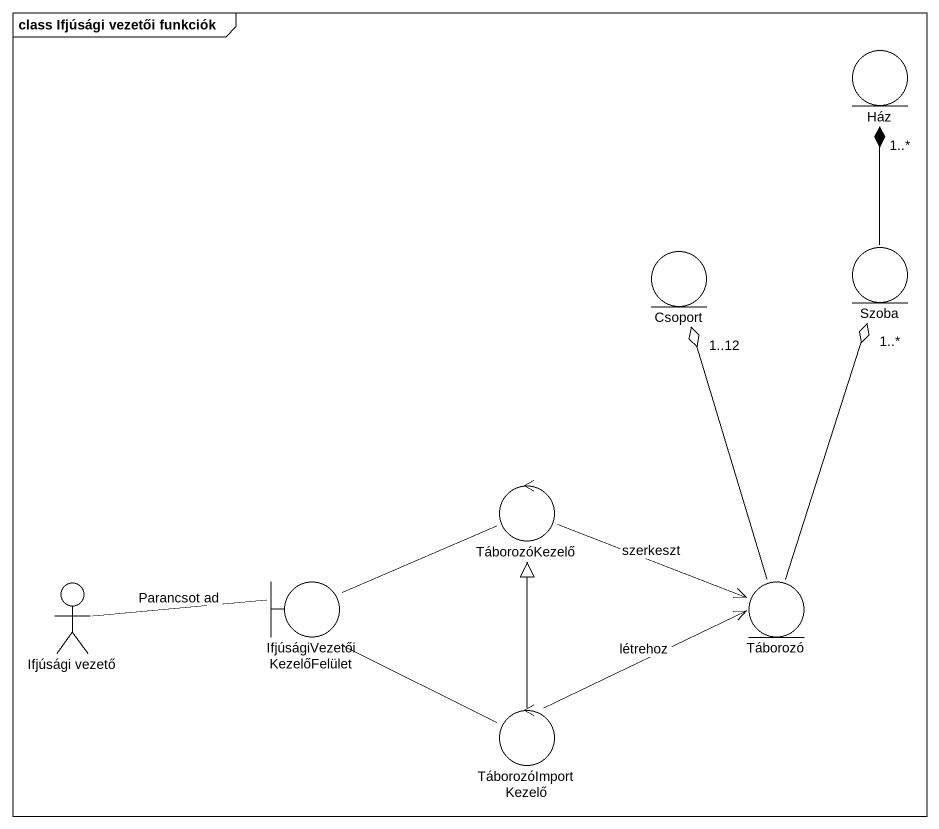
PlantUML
@startuml
mainframe class Ifjúsági vezetői funkciók
entity Ház
entity Csoport
entity Szoba
control TáborozóKezelő
actor "Ifjúsági vezető" as Ifjúsági_vezető
boundary IfjúságiVezetőiKezelőFelület
entity Táborozó
control TáborozóImportKezelő
Szoba -up-* "1..*" Ház
TáborozóKezelő -right-> Táborozó : szerkeszt
Ifjúsági_vezető -right- IfjúságiVezetőiKezelőFelület : Parancsot ad
IfjúságiVezetőiKezelőFelület -right- TáborozóKezelő
IfjúságiVezetőiKezelőFelület -right- TáborozóImportKezelő
Táborozó -up-o "1..12" Csoport
Táborozó -up-o "1..*" Szoba
TáborozóImportKezelő -up-|> TáborozóKezelő
TáborozóImportKezelő -right-> Táborozó : létrehoz
@enduml
